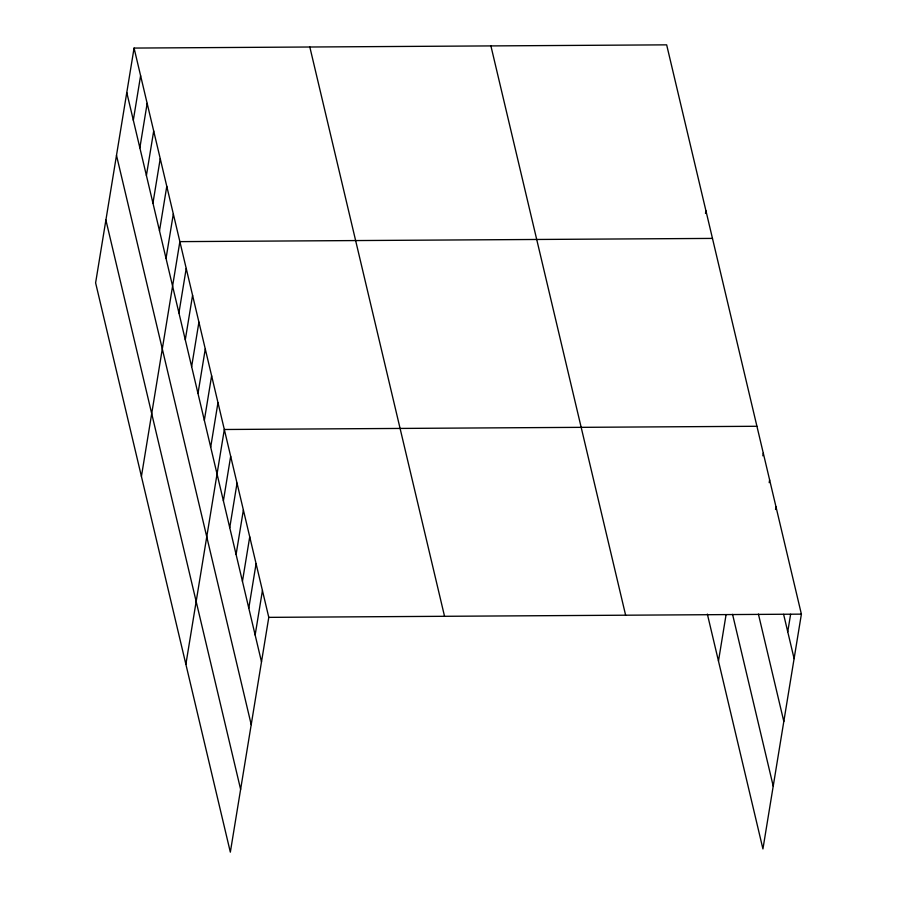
<?xml version="1.0" encoding="UTF-8"?>
<svg xmlns="http://www.w3.org/2000/svg" width="897" height="897" viewBox="0 0 897 897"><rect width="100%" height="100%" fill="white"/><g stroke="black" fill="none" stroke-linecap="round" stroke-linejoin="round"><path stroke-width="1.35" d="M134.068 48.068L95.609 282.858L230.338 852.15L268.786 617.36L134.068 48.068L666.662 44.85L801.391 614.142L762.932 848.932L707.363 614.097M133.317 120.209L140.605 75.718M139.865 147.859L147.153 103.368M146.413 175.509L153.69 131.018M152.95 203.159L160.238 158.668M159.498 230.809L166.786 186.318M166.035 258.459L173.323 213.968M141.423 476.419L179.871 241.629L712.465 238.411M178.929 312.952L186.217 268.461M185.287 339.784L192.575 295.304M191.633 366.626L198.921 322.135M197.99 393.469L205.278 348.978M204.337 420.301L211.625 375.809M210.694 447.143L217.971 402.652M185.881 664.285L224.328 429.495L756.922 426.277M223.398 500.818L230.675 456.326M229.744 527.66L237.032 483.169M236.09 554.492L243.379 510.001M242.448 581.334L249.736 536.843M248.794 608.166L256.082 563.675M255.152 635.009L262.44 590.518M705.479 213.452L705.928 210.761M718.475 661.067L726.077 614.647M762.842 455.811L763.28 453.108M769.189 482.642L769.626 479.951M775.535 509.485L775.983 506.794M787.745 631.791L790.616 614.266M268.786 617.36L801.391 614.142M783.619 614.344L794.103 658.633M758.413 614.075L783.821 721.435M732.569 614.367L773.225 786.131M490.906 45.915L625.624 615.196M309.824 47.003L444.542 616.295M126.78 92.559L261.498 661.84M116.498 155.36L251.216 724.641M105.902 220.057L240.62 789.349"/></g></svg>
